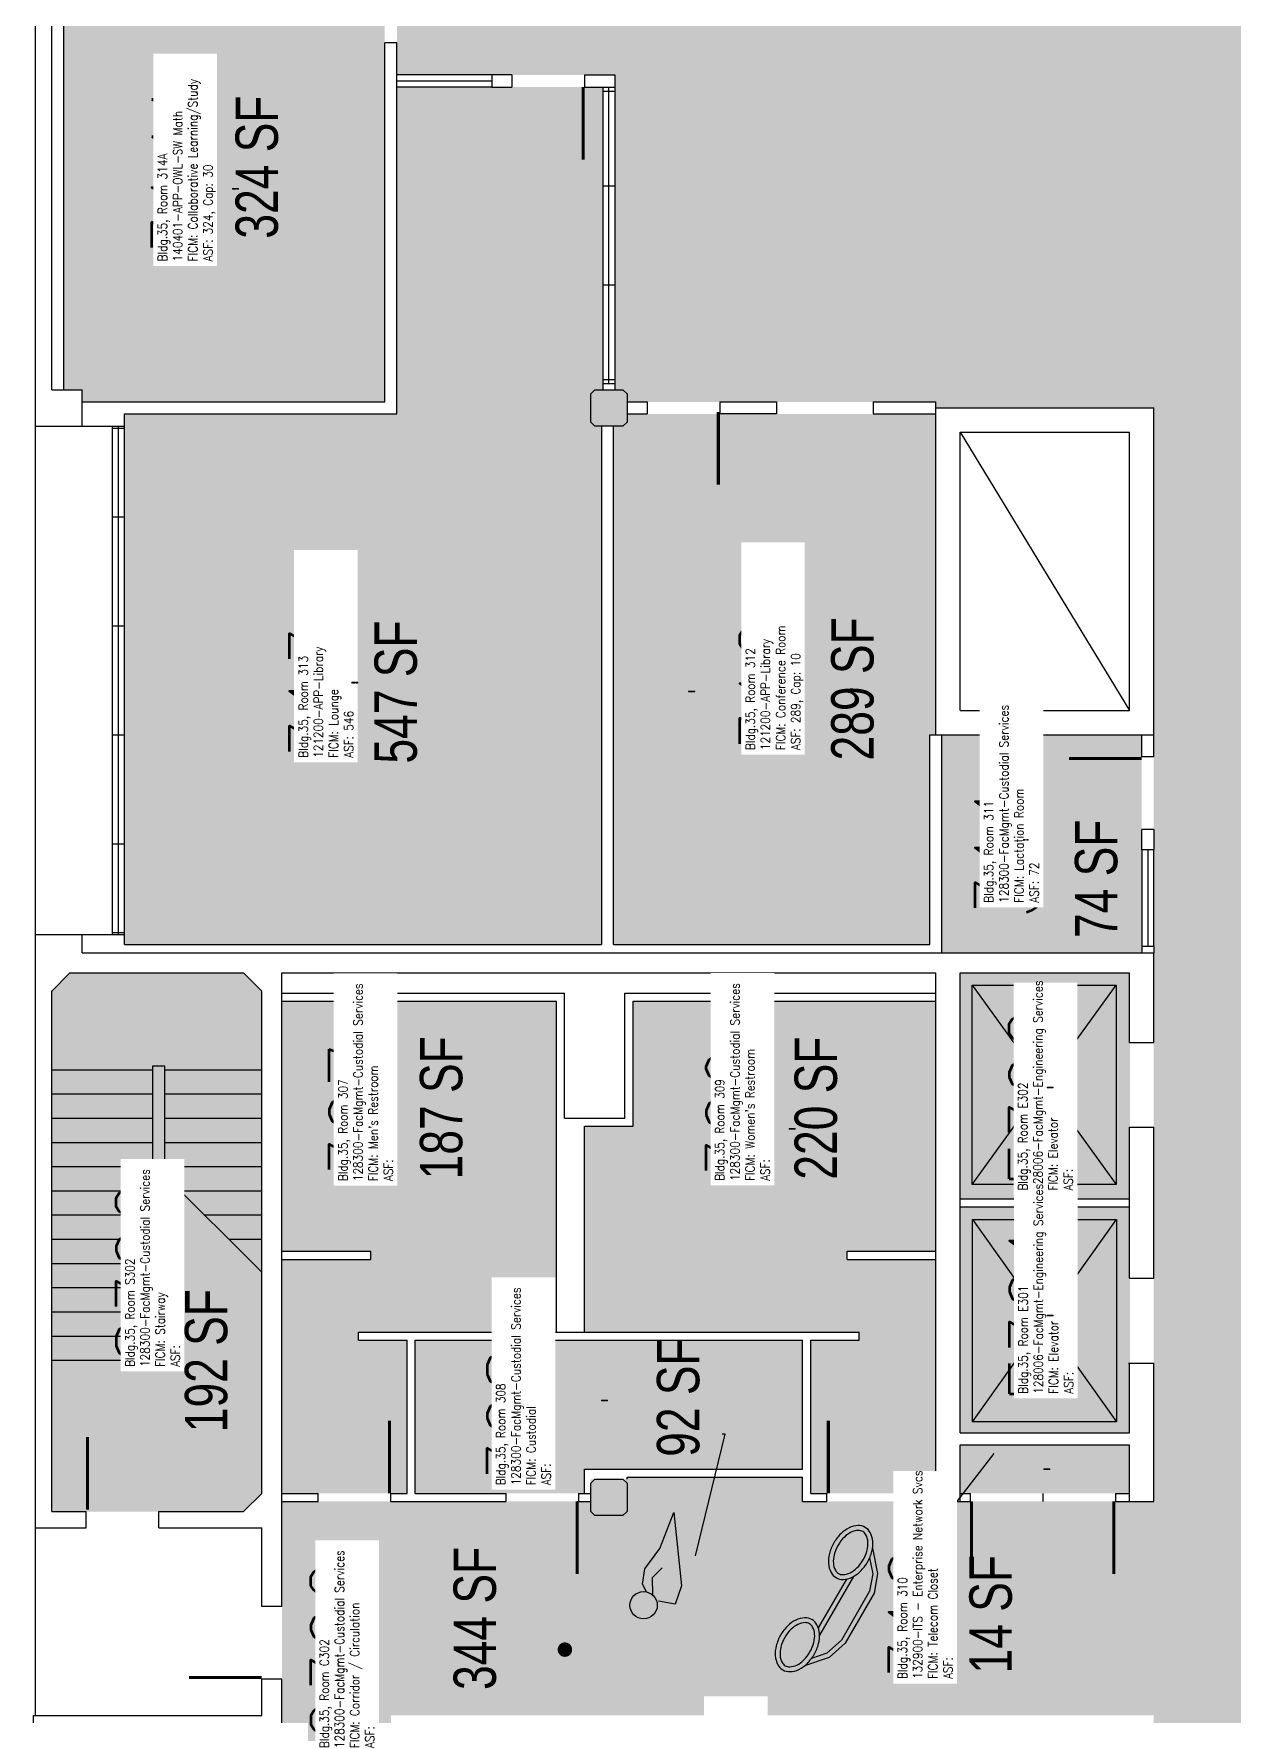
# Model space of a CAD drawing. Header units: inches. Extents: x 0 to 3525, y 0 to 2715.
# Drawn here: x 255 to 849, y 972 to 1805 of the extents above; entities that cross this region are included whole.
import ezdxf
from ezdxf.enums import TextEntityAlignment as Align

# ---------------------------------------------------------------- set-up
doc = ezdxf.new("R2010")
doc.units = ezdxf.units.IN
doc.header["$LTSCALE"] = 10
doc.header["$MEASUREMENT"] = 0
doc.layers.get('0').update_dxf_attribs({"linetype": 'CONTINUOUS'})
for name, color, linetype in [('A-DOOR', 2, 'CONTINUOUS'), ('A-FLOR', 3, 'CONTINUOUS'), ('A-GLAZ', 1, 'CONTINUOUS'), ('A-GLAZ-SILL', 2, 'CONTINUOUS'), ('A-IDEN-ICON', 4, 'CONTINUOUS'), ('A-IDEN-RNUM', 7, 'CONTINUOUS'), ('A-IDEN-SNUM', 4, 'CONTINUOUS'), ('A-IDEN-VNUM', 4, 'CONTINUOUS'), ('A-SWAL', 5, 'CONTINUOUS'), ('A-WALL', 5, 'CONTINUOUS'), ('A-WALL-PATT', 7, 'CONTINUOUS'), ('AREA-TEXT', 3, 'CONTINUOUS'), ('Rooms-Category-Color', 7, 'CONTINUOUS'), ('Rooms-College-Color', 7, 'CONTINUOUS'), ('Rooms-Department-Color', 7, 'CONTINUOUS'), ('Rooms-Division-Color', 7, 'CONTINUOUS'), ('Rooms-Information', 7, 'CONTINUOUS')]:
    doc.layers.add(name, color=color, linetype=linetype)
doc.styles.add('AREA', font='arial.ttf', dxfattribs={"width": 0.75, "height": 21})
doc.styles.add('ROOMSNUMBER', font='TXT.SHX', dxfattribs={"height": 0.03})
doc.styles.add('ROOMVNUMBER', font='simplex.shx', dxfattribs={"width": 0.85})

# ---------------------------------------------------------------- blocks, each defined once
blk = doc.blocks.new('CPCUST')
for p, q in [((0.0297, -0.0341), (0.0376, -0.0302)), ((0.0376, -0.0302), (0.0533, -0.0324)), ((0.0533, -0.0324), (0.0745, -0.0479)), ((0.0171, -0.0639), (0.02, -0.0466)), ((0.0262, -0.0408), (0.0446, -0.0406)), ((0.0446, -0.0406), (0.0543, -0.0505)), ((0.0745, -0.0479), (0.1117, -0.0625)), ((0.0358, -0.0705), (0.0171, -0.0639)), ((0.1117, -0.0625), (0.0358, -0.0705))]:
    blk.add_line(p, q)
at = {"const_width": 0.015}
blk.add_lwpolyline([(-0.03, 0.05), (0.01, -0.0193)], dxfattribs=at)
at = {"const_width": 0.0075}
blk.add_lwpolyline([(-0.0332, 0.0481, 1), (-0.0268, 0.0519, 1)], format="xyb", close=True, dxfattribs=at)
blk.add_circle((0.0158, -0.0313), 0.0141)
blk = doc.blocks.new('CPMEN')
at = {"const_width": 0.015}
for points in [[(0.055, 0.01), (0.055, 0.05), (0.015, 0.05)], [(0.0151, 0.0101), (0.055, 0.05)]]:
    blk.add_lwpolyline(points, dxfattribs=at)
blk.add_lwpolyline([(-0.0575, -0.02, 1), (0.0275, -0.02, 1)], format="xyb", close=True, dxfattribs=at)
blk = doc.blocks.new('CPWOMEN')
at = {"const_width": 0.015}
blk.add_lwpolyline([(-0.0375, 0, 1), (0.0475, 0, 1)], format="xyb", close=True, dxfattribs=at)
for points in [[(0.005, -0.04), (0.005, -0.1)], [(-0.025, -0.07), (0.035, -0.07)]]:
    blk.add_lwpolyline(points, dxfattribs=at)
blk = doc.blocks.new('CPPHONE')
for p, q in [((0.0096, 0.0252), (-0.0196, -0.0252)), ((0.0169, 0.0279), (-0.0182, -0.0329))]:
    blk.add_line(p, q)
for points in [[(0.0288, 0.0786, 0.139889), (0.0216, 0.0804, 0.107118), (0.0122, 0.0781, 0.079812), (0.0039, 0.0722, 0.067459), (-0.0035, 0.0626, 0.067459), (-0.008, 0.0515, 0.079812), (-0.009, 0.0413, 0.107118), (-0.0064, 0.032, 0.139889), (-0.0012, 0.0267, 0.139889), (0.0061, 0.0248, 0.107118), (0.0155, 0.0272, 0.079812), (0.0238, 0.0331, 0.067459), (0.0312, 0.0426, 0.067459), (0.0357, 0.0538, 0.079812), (0.0367, 0.0639, 0.107118), (0.034, 0.0732, 0.139889)], [(0.0263, 0.0743, 0.139889), (0.0218, 0.0754, 0.107118), (0.0144, 0.0736, 0.079812), (0.0074, 0.0686, 0.067459), (0.0008, 0.0601, 0.067459), (-0.0032, 0.0502, 0.079812), (-0.004, 0.0417, 0.107118), (-0.0019, 0.0344, 0.139889), (0.0013, 0.031, 0.139889), (0.0059, 0.0298, 0.107118), (0.0133, 0.0317, 0.079812), (0.0203, 0.0367, 0.067459), (0.0268, 0.0451, 0.067459), (0.0309, 0.055, 0.079812), (0.0317, 0.0636, 0.107118), (0.0296, 0.0709, 0.139889)], [(-0.0262, -0.0167, 0.139889), (-0.0334, -0.0148, 0.107118), (-0.0428, -0.0172, 0.079812), (-0.0511, -0.0231, 0.067459), (-0.0585, -0.0326, 0.067459), (-0.063, -0.0438, 0.079812), (-0.064, -0.0539, 0.107118), (-0.0614, -0.0632, 0.139889), (-0.0562, -0.0686, 0.139889), (-0.0489, -0.0704, 0.107118), (-0.0395, -0.0681, 0.079812), (-0.0312, -0.0622, 0.067459), (-0.0238, -0.0526, 0.067459), (-0.0193, -0.0415, 0.079812), (-0.0183, -0.0313, 0.107118), (-0.021, -0.022, 0.139889)], [(-0.0287, -0.021, 0.139889), (-0.0332, -0.0198, 0.107118), (-0.0406, -0.0217, 0.079812), (-0.0476, -0.0267, 0.067459), (-0.0542, -0.0351, 0.067459), (-0.0582, -0.045, 0.079812), (-0.059, -0.0536, 0.107118), (-0.0569, -0.0609, 0.139889), (-0.0537, -0.0643, 0.139889), (-0.0491, -0.0654, 0.107118), (-0.0417, -0.0636, 0.079812), (-0.0347, -0.0586, 0.067459), (-0.0282, -0.0501, 0.067459), (-0.0241, -0.0402, 0.079812), (-0.0233, -0.0317, 0.107118), (-0.0254, -0.0244, 0.139889)]]:
    blk.add_lwpolyline(points, format="xyb", close=True)
for points in [[(0.0364, 0.0572), (0.0417, 0.0308), (0.0382, 0.0108), (0.0082, -0.0411), (-0.0083, -0.0558), (-0.0338, -0.0645)], [(0.0334, 0.047), (0.0366, 0.0307), (0.0334, 0.0126), (0.0043, -0.0379), (-0.0109, -0.0514), (-0.0265, -0.0567)]]:
    blk.add_lwpolyline(points)
blk = doc.blocks.new('COL')
at = {"layer": 'A-SWAL'}
blk.add_lwpolyline([(9, 7), (9, -7), (7, -9), (-7, -9), (-9, -7), (-9, 7), (-7, 9), (7, 9)], close=True, dxfattribs=at)
at = {"layer": 'A-WALL-PATT', "const_width": 18}
blk.add_lwpolyline([(0, 9), (0, -9)], dxfattribs=at)

msp = doc.modelspace()

# ---------------------------------------------------------------- hatches: boundary and pattern name
at = {"layer": 'Rooms-Category-Color', "true_color": 0x99d7b2}
msp.add_hatch(color=253, dxfattribs=at).paths.add_polyline_path([(1077, 547.2), (1077, 672), (1077, 801), (1073, 801), (1071, 803), (1071, 810), (1050, 810), (1050, 1566), (2352, 1566), (2352, 810), (2328, 810), (2328, 543), (1899, 543), (1899, 533), (1897, 531), (1893, 531), (1893, 300), (2422, 300), (2422, 378), (2430, 378), (2430, 279), (2439, 279), (2439, 263), (2691, 263), (2691, 279), (2709, 279), (2709, 486), (2700, 486), (2700, 972), (2808, 972), (2808, 1458), (2700, 1458), (2700, 1566), (2700, 1728), (2710, 1728), (2710, 1635), (2808, 1635), (2916, 1635), (2967, 1635), (2973, 1635), (3048, 1635), (3048, 1882), (3048, 1890), (3085, 1890), (3085, 1893), (3085, 2052), (3085, 2160), (3085, 2260), (3048, 2260), (3048, 2268), (3048, 2421), (3048, 2529), (2708, 2529), (2708, 2427), (2708, 2421), (2708, 2322), (2700, 2322), (2700, 2328), (2700, 2422), (2541, 2422), (2535, 2422), (2519, 2422), (2518, 2422), (2507, 2422), (2483, 2422), (2482, 2422), (2471, 2422), (2436, 2422), (2430, 2422), (2430, 2322), (2422, 2322), (2422, 2529), (1088, 2529), (1088, 2322), (1080, 2322), (1080, 2422), (1074, 2422), (921, 2422), (915, 2422), (899, 2422), (898, 2422), (894.38, 2422), (863, 2422), (862, 2422), (858.38, 2422), (810, 2422), (810, 2325), (810, 2322), (802, 2322), (802, 2421), (802, 2427), (802, 2529), (540, 2529), (300, 2529), (300, 2439), (300, 2435), (300, 2421), (300, 2331), (300, 2323), (270, 2323), (270, 2169), (279, 2169), (279, 2163), (300, 2163), (435, 2163), (435, 2107), (435, 2071), (435, 1837), (435, 1801), (435, 1785), (492, 1785), (528, 1785), (537, 1785), (543, 1785), (543, 1772), (543, 1736), (543, 1623), (554, 1623), (559, 1623), (590, 1623), (595, 1623), (645, 1623), (651, 1623), (655, 1623), (691, 1623), (702, 1623), (702, 1620), (806, 1620), (807, 1620), (810, 1620), (810, 1461), (810, 1350), (810, 1305.53), (810, 1263.53), (810, 1188.62), (810, 1146.62), (810, 957.63), (810, 810), (810, 549), (817, 549), (818.99, 547.15), (1076.74, 547.2)])
at = {"layer": 'Rooms-Category-Color', "true_color": 0xffe090}
for points in [[(279, 1629), (279, 1623), (429, 1623), (429, 1801), (429, 1837), (429, 1918), (270, 1918), (270, 1899), (279, 1899), (279, 1890), (279, 1884), (279, 1881), (270, 1881), (270, 1629)], [(536.32, 1354), (300, 1354), (300, 1617), (435, 1617), (435, 1779), (492, 1779), (528, 1779), (537, 1779), (537, 1772), (537, 1736)]]:
    msp.add_hatch(color=41, dxfattribs=at).paths.add_polyline_path(points)
at = {"layer": 'Rooms-Category-Color', "true_color": 0xfa9ba3}
msp.add_hatch(color=241, dxfattribs=at).paths.add_polyline_path([(543, 1617), (542.32, 1611), (542.32, 1354), (699, 1354), (699, 1458), (702, 1458), (702, 1509), (702, 1515), (702, 1617), (699, 1617), (595, 1617), (590, 1617), (559, 1617), (554, 1617)])
at = {"layer": 'Rooms-Category-Color', "true_color": 0xadadad}
for points in [[(705, 1458), (804, 1458), (804, 1350), (705, 1350)], [(264, 1073), (264, 1081), (264, 1129), (264, 1142), (264, 1331), (273, 1340), (359, 1340), (368, 1331), (368, 1082), (359, 1073), (317, 1073), (281, 1073)], [(798.22, 1228), (798.22, 1263.53), (798.22, 1305.53), (798, 1340), (714, 1340), (714, 1228)], [(416, 1158), (416, 1162), (514, 1162), (514, 1326), (506, 1326), (378, 1326), (378, 1322), (378, 1202), (422, 1202), (422, 1198), (378, 1198), (378, 1146), (378, 1142), (378, 1082), (396, 1082), (402, 1082), (432, 1082), (438, 1082), (440, 1082), (440, 1142), (440, 1158)], [(664, 1158), (640, 1158), (640, 1082), (648, 1082), (684, 1082), (702, 1082), (684, 1082), (702, 1082), (702, 1112), (702, 1198), (658, 1198), (658, 1202), (702, 1202), (702, 1326), (590, 1326), (552, 1326), (552, 1264), (528, 1264), (528, 1162), (664, 1162)], [(798.22, 1188.62), (798.22, 1224), (714, 1224), (714, 1112), (798, 1112), (798.22, 1146.62)], [(528, 1082), (528, 1094), (636, 1094), (636, 1158), (444, 1158), (444, 1082), (446, 1082), (449, 1082), (485, 1082), (487, 1082), (489, 1082), (523, 1082), (525, 1082)], [(714, 1106), (798, 1106), (798, 1082), (792, 1082), (791, 1082), (755, 1082), (720, 1082), (719, 1082), (720, 1082), (755, 1082), (791, 1082), (792, 1082), (798, 1082), (792, 1082), (791, 1082), (755, 1082), (720, 1082), (719, 1082), (714, 1082)], [(810, 1078), (798, 1078), (792, 1078), (755, 1078), (720, 1078), (719, 1078), (714, 1078), (702, 1078), (684, 1078), (648, 1078), (636, 1078), (636, 1090), (549, 1090), (549, 1078), (531, 1078), (525, 1078), (523, 1078), (495, 1078), (489, 1078), (487, 1078), (485, 1078), (449, 1078), (438, 1078), (432, 1078), (402, 1078), (396, 1078), (378, 1078), (378, 1044), (378, 1026), (378, 962), (375.69, 962), (375.69, 924.56), (432.59, 924.56), (432.59, 962), (432, 962), (432, 972), (810, 972)]]:
    msp.add_hatch(color=253, dxfattribs=at).paths.add_polyline_path(points)
at = {"layer": 'Rooms-College-Color', "true_color": 0x80bc67}
for points in [[(1077, 547.2), (1077, 672), (1077, 801), (1073, 801), (1071, 803), (1071, 810), (1050, 810), (1050, 1566), (2352, 1566), (2352, 810), (2328, 810), (2328, 543), (1899, 543), (1899, 533), (1897, 531), (1893, 531), (1893, 300), (2422, 300), (2422, 378), (2430, 378), (2430, 279), (2439, 279), (2439, 263), (2691, 263), (2691, 279), (2709, 279), (2709, 486), (2700, 486), (2700, 972), (2808, 972), (2808, 1458), (2700, 1458), (2700, 1566), (2700, 1728), (2710, 1728), (2710, 1635), (2808, 1635), (2916, 1635), (2967, 1635), (2973, 1635), (3048, 1635), (3048, 1882), (3048, 1890), (3085, 1890), (3085, 1893), (3085, 2052), (3085, 2160), (3085, 2260), (3048, 2260), (3048, 2268), (3048, 2421), (3048, 2529), (2708, 2529), (2708, 2427), (2708, 2421), (2708, 2322), (2700, 2322), (2700, 2328), (2700, 2422), (2541, 2422), (2535, 2422), (2519, 2422), (2518, 2422), (2507, 2422), (2483, 2422), (2482, 2422), (2471, 2422), (2436, 2422), (2430, 2422), (2430, 2322), (2422, 2322), (2422, 2529), (1088, 2529), (1088, 2322), (1080, 2322), (1080, 2422), (1074, 2422), (921, 2422), (915, 2422), (899, 2422), (898, 2422), (894.38, 2422), (863, 2422), (862, 2422), (858.38, 2422), (810, 2422), (810, 2325), (810, 2322), (802, 2322), (802, 2421), (802, 2427), (802, 2529), (540, 2529), (300, 2529), (300, 2439), (300, 2435), (300, 2421), (300, 2331), (300, 2323), (270, 2323), (270, 2169), (279, 2169), (279, 2163), (300, 2163), (435, 2163), (435, 2107), (435, 2071), (435, 1837), (435, 1801), (435, 1785), (492, 1785), (528, 1785), (537, 1785), (543, 1785), (543, 1772), (543, 1736), (543, 1623), (554, 1623), (559, 1623), (590, 1623), (595, 1623), (645, 1623), (651, 1623), (655, 1623), (691, 1623), (702, 1623), (702, 1620), (806, 1620), (807, 1620), (810, 1620), (810, 1461), (810, 1350), (810, 1305.53), (810, 1263.53), (810, 1188.62), (810, 1146.62), (810, 957.63), (810, 810), (810, 549), (817, 549), (818.99, 547.15), (1076.74, 547.2)], [(279, 1629), (279, 1623), (429, 1623), (429, 1801), (429, 1837), (429, 1918), (270, 1918), (270, 1899), (279, 1899), (279, 1890), (279, 1884), (279, 1881), (270, 1881), (270, 1629)], [(536.32, 1354), (300, 1354), (300, 1617), (435, 1617), (435, 1779), (492, 1779), (528, 1779), (537, 1779), (537, 1772), (537, 1736)], [(543, 1617), (542.32, 1611), (542.32, 1354), (699, 1354), (699, 1458), (702, 1458), (702, 1509), (702, 1515), (702, 1617), (699, 1617), (595, 1617), (590, 1617), (559, 1617), (554, 1617)], [(705, 1458), (804, 1458), (804, 1350), (705, 1350)]]:
    msp.add_hatch(color=83, dxfattribs=at).paths.add_polyline_path(points)
at = {"layer": 'Rooms-College-Color', "true_color": 0xadadad}
for points in [[(264, 1073), (264, 1081), (264, 1129), (264, 1142), (264, 1331), (273, 1340), (359, 1340), (368, 1331), (368, 1082), (359, 1073), (317, 1073), (281, 1073)], [(798.22, 1228), (798.22, 1263.53), (798.22, 1305.53), (798, 1340), (714, 1340), (714, 1228)], [(416, 1158), (416, 1162), (514, 1162), (514, 1326), (506, 1326), (378, 1326), (378, 1322), (378, 1202), (422, 1202), (422, 1198), (378, 1198), (378, 1146), (378, 1142), (378, 1082), (396, 1082), (402, 1082), (432, 1082), (438, 1082), (440, 1082), (440, 1142), (440, 1158)], [(664, 1158), (640, 1158), (640, 1082), (648, 1082), (684, 1082), (702, 1082), (684, 1082), (702, 1082), (702, 1112), (702, 1198), (658, 1198), (658, 1202), (702, 1202), (702, 1326), (590, 1326), (552, 1326), (552, 1264), (528, 1264), (528, 1162), (664, 1162)], [(798.22, 1188.62), (798.22, 1224), (714, 1224), (714, 1112), (798, 1112), (798.22, 1146.62)], [(528, 1082), (528, 1094), (636, 1094), (636, 1158), (444, 1158), (444, 1082), (446, 1082), (449, 1082), (485, 1082), (487, 1082), (489, 1082), (523, 1082), (525, 1082)], [(714, 1106), (798, 1106), (798, 1082), (792, 1082), (791, 1082), (755, 1082), (720, 1082), (719, 1082), (720, 1082), (755, 1082), (791, 1082), (792, 1082), (798, 1082), (792, 1082), (791, 1082), (755, 1082), (720, 1082), (719, 1082), (714, 1082)], [(810, 1078), (798, 1078), (792, 1078), (755, 1078), (720, 1078), (719, 1078), (714, 1078), (702, 1078), (684, 1078), (648, 1078), (636, 1078), (636, 1090), (549, 1090), (549, 1078), (531, 1078), (525, 1078), (523, 1078), (495, 1078), (489, 1078), (487, 1078), (485, 1078), (449, 1078), (438, 1078), (432, 1078), (402, 1078), (396, 1078), (378, 1078), (378, 1044), (378, 1026), (378, 962), (375.69, 962), (375.69, 924.56), (432.59, 924.56), (432.59, 962), (432, 962), (432, 972), (810, 972)]]:
    msp.add_hatch(color=253, dxfattribs=at).paths.add_polyline_path(points)
at = {"layer": 'Rooms-Department-Color', "true_color": 0x62f98f}
for points in [[(1077, 547.2), (1077, 672), (1077, 801), (1073, 801), (1071, 803), (1071, 810), (1050, 810), (1050, 1566), (2352, 1566), (2352, 810), (2328, 810), (2328, 543), (1899, 543), (1899, 533), (1897, 531), (1893, 531), (1893, 300), (2422, 300), (2422, 378), (2430, 378), (2430, 279), (2439, 279), (2439, 263), (2691, 263), (2691, 279), (2709, 279), (2709, 486), (2700, 486), (2700, 972), (2808, 972), (2808, 1458), (2700, 1458), (2700, 1566), (2700, 1728), (2710, 1728), (2710, 1635), (2808, 1635), (2916, 1635), (2967, 1635), (2973, 1635), (3048, 1635), (3048, 1882), (3048, 1890), (3085, 1890), (3085, 1893), (3085, 2052), (3085, 2160), (3085, 2260), (3048, 2260), (3048, 2268), (3048, 2421), (3048, 2529), (2708, 2529), (2708, 2427), (2708, 2421), (2708, 2322), (2700, 2322), (2700, 2328), (2700, 2422), (2541, 2422), (2535, 2422), (2519, 2422), (2518, 2422), (2507, 2422), (2483, 2422), (2482, 2422), (2471, 2422), (2436, 2422), (2430, 2422), (2430, 2322), (2422, 2322), (2422, 2529), (1088, 2529), (1088, 2322), (1080, 2322), (1080, 2422), (1074, 2422), (921, 2422), (915, 2422), (899, 2422), (898, 2422), (894.38, 2422), (863, 2422), (862, 2422), (858.38, 2422), (810, 2422), (810, 2325), (810, 2322), (802, 2322), (802, 2421), (802, 2427), (802, 2529), (540, 2529), (300, 2529), (300, 2439), (300, 2435), (300, 2421), (300, 2331), (300, 2323), (270, 2323), (270, 2169), (279, 2169), (279, 2163), (300, 2163), (435, 2163), (435, 2107), (435, 2071), (435, 1837), (435, 1801), (435, 1785), (492, 1785), (528, 1785), (537, 1785), (543, 1785), (543, 1772), (543, 1736), (543, 1623), (554, 1623), (559, 1623), (590, 1623), (595, 1623), (645, 1623), (651, 1623), (655, 1623), (691, 1623), (702, 1623), (702, 1620), (806, 1620), (807, 1620), (810, 1620), (810, 1461), (810, 1350), (810, 1305.53), (810, 1263.53), (810, 1188.62), (810, 1146.62), (810, 957.63), (810, 810), (810, 549), (817, 549), (818.99, 547.15), (1076.74, 547.2)], [(536.32, 1354), (300, 1354), (300, 1617), (435, 1617), (435, 1779), (492, 1779), (528, 1779), (537, 1779), (537, 1772), (537, 1736)], [(543, 1617), (542.32, 1611), (542.32, 1354), (699, 1354), (699, 1458), (702, 1458), (702, 1509), (702, 1515), (702, 1617), (699, 1617), (595, 1617), (590, 1617), (559, 1617), (554, 1617)]]:
    msp.add_hatch(color=91, dxfattribs=at).paths.add_polyline_path(points)
at = {"layer": 'Rooms-Department-Color', "true_color": 0x604aed}
msp.add_hatch(color=173, dxfattribs=at).paths.add_polyline_path([(279, 1629), (279, 1623), (429, 1623), (429, 1801), (429, 1837), (429, 1918), (270, 1918), (270, 1899), (279, 1899), (279, 1890), (279, 1884), (279, 1881), (270, 1881), (270, 1629)])
at = {"layer": 'Rooms-Department-Color', "true_color": 0xacacac}
for points in [[(705, 1458), (804, 1458), (804, 1350), (705, 1350)], [(264, 1073), (264, 1081), (264, 1129), (264, 1142), (264, 1331), (273, 1340), (359, 1340), (368, 1331), (368, 1082), (359, 1073), (317, 1073), (281, 1073)], [(798.22, 1228), (798.22, 1263.53), (798.22, 1305.53), (798, 1340), (714, 1340), (714, 1228)], [(416, 1158), (416, 1162), (514, 1162), (514, 1326), (506, 1326), (378, 1326), (378, 1322), (378, 1202), (422, 1202), (422, 1198), (378, 1198), (378, 1146), (378, 1142), (378, 1082), (396, 1082), (402, 1082), (432, 1082), (438, 1082), (440, 1082), (440, 1142), (440, 1158)], [(664, 1158), (640, 1158), (640, 1082), (648, 1082), (684, 1082), (702, 1082), (684, 1082), (702, 1082), (702, 1112), (702, 1198), (658, 1198), (658, 1202), (702, 1202), (702, 1326), (590, 1326), (552, 1326), (552, 1264), (528, 1264), (528, 1162), (664, 1162)], [(798.22, 1188.62), (798.22, 1224), (714, 1224), (714, 1112), (798, 1112), (798.22, 1146.62)], [(528, 1082), (528, 1094), (636, 1094), (636, 1158), (444, 1158), (444, 1082), (446, 1082), (449, 1082), (485, 1082), (487, 1082), (489, 1082), (523, 1082), (525, 1082)], [(714, 1106), (798, 1106), (798, 1082), (792, 1082), (791, 1082), (755, 1082), (720, 1082), (719, 1082), (720, 1082), (755, 1082), (791, 1082), (792, 1082), (798, 1082), (792, 1082), (791, 1082), (755, 1082), (720, 1082), (719, 1082), (714, 1082)], [(810, 1078), (798, 1078), (792, 1078), (755, 1078), (720, 1078), (719, 1078), (714, 1078), (702, 1078), (684, 1078), (648, 1078), (636, 1078), (636, 1090), (549, 1090), (549, 1078), (531, 1078), (525, 1078), (523, 1078), (495, 1078), (489, 1078), (487, 1078), (485, 1078), (449, 1078), (438, 1078), (432, 1078), (402, 1078), (396, 1078), (378, 1078), (378, 1044), (378, 1026), (378, 962), (375.69, 962), (375.69, 924.56), (432.59, 924.56), (432.59, 962), (432, 962), (432, 972), (810, 972)]]:
    msp.add_hatch(color=253, dxfattribs=at).paths.add_polyline_path(points)
at = {"layer": 'Rooms-Division-Color', "true_color": 0x62f98f}
for points in [[(1077, 547.2), (1077, 672), (1077, 801), (1073, 801), (1071, 803), (1071, 810), (1050, 810), (1050, 1566), (2352, 1566), (2352, 810), (2328, 810), (2328, 543), (1899, 543), (1899, 533), (1897, 531), (1893, 531), (1893, 300), (2422, 300), (2422, 378), (2430, 378), (2430, 279), (2439, 279), (2439, 263), (2691, 263), (2691, 279), (2709, 279), (2709, 486), (2700, 486), (2700, 972), (2808, 972), (2808, 1458), (2700, 1458), (2700, 1566), (2700, 1728), (2710, 1728), (2710, 1635), (2808, 1635), (2916, 1635), (2967, 1635), (2973, 1635), (3048, 1635), (3048, 1882), (3048, 1890), (3085, 1890), (3085, 1893), (3085, 2052), (3085, 2160), (3085, 2260), (3048, 2260), (3048, 2268), (3048, 2421), (3048, 2529), (2708, 2529), (2708, 2427), (2708, 2421), (2708, 2322), (2700, 2322), (2700, 2328), (2700, 2422), (2541, 2422), (2535, 2422), (2519, 2422), (2518, 2422), (2507, 2422), (2483, 2422), (2482, 2422), (2471, 2422), (2436, 2422), (2430, 2422), (2430, 2322), (2422, 2322), (2422, 2529), (1088, 2529), (1088, 2322), (1080, 2322), (1080, 2422), (1074, 2422), (921, 2422), (915, 2422), (899, 2422), (898, 2422), (894.38, 2422), (863, 2422), (862, 2422), (858.38, 2422), (810, 2422), (810, 2325), (810, 2322), (802, 2322), (802, 2421), (802, 2427), (802, 2529), (540, 2529), (300, 2529), (300, 2439), (300, 2435), (300, 2421), (300, 2331), (300, 2323), (270, 2323), (270, 2169), (279, 2169), (279, 2163), (300, 2163), (435, 2163), (435, 2107), (435, 2071), (435, 1837), (435, 1801), (435, 1785), (492, 1785), (528, 1785), (537, 1785), (543, 1785), (543, 1772), (543, 1736), (543, 1623), (554, 1623), (559, 1623), (590, 1623), (595, 1623), (645, 1623), (651, 1623), (655, 1623), (691, 1623), (702, 1623), (702, 1620), (806, 1620), (807, 1620), (810, 1620), (810, 1461), (810, 1350), (810, 1305.53), (810, 1263.53), (810, 1188.62), (810, 1146.62), (810, 957.63), (810, 810), (810, 549), (817, 549), (818.99, 547.15), (1076.74, 547.2)], [(279, 1629), (279, 1623), (429, 1623), (429, 1801), (429, 1837), (429, 1918), (270, 1918), (270, 1899), (279, 1899), (279, 1890), (279, 1884), (279, 1881), (270, 1881), (270, 1629)], [(536.32, 1354), (300, 1354), (300, 1617), (435, 1617), (435, 1779), (492, 1779), (528, 1779), (537, 1779), (537, 1772), (537, 1736)], [(543, 1617), (542.32, 1611), (542.32, 1354), (699, 1354), (699, 1458), (702, 1458), (702, 1509), (702, 1515), (702, 1617), (699, 1617), (595, 1617), (590, 1617), (559, 1617), (554, 1617)]]:
    msp.add_hatch(color=91, dxfattribs=at).paths.add_polyline_path(points)
at = {"layer": 'Rooms-Division-Color', "true_color": 0xadadad}
for points in [[(705, 1458), (804, 1458), (804, 1350), (705, 1350)], [(264, 1073), (264, 1081), (264, 1129), (264, 1142), (264, 1331), (273, 1340), (359, 1340), (368, 1331), (368, 1082), (359, 1073), (317, 1073), (281, 1073)], [(798.22, 1228), (798.22, 1263.53), (798.22, 1305.53), (798, 1340), (714, 1340), (714, 1228)], [(416, 1158), (416, 1162), (514, 1162), (514, 1326), (506, 1326), (378, 1326), (378, 1322), (378, 1202), (422, 1202), (422, 1198), (378, 1198), (378, 1146), (378, 1142), (378, 1082), (396, 1082), (402, 1082), (432, 1082), (438, 1082), (440, 1082), (440, 1142), (440, 1158)], [(664, 1158), (640, 1158), (640, 1082), (648, 1082), (684, 1082), (702, 1082), (684, 1082), (702, 1082), (702, 1112), (702, 1198), (658, 1198), (658, 1202), (702, 1202), (702, 1326), (590, 1326), (552, 1326), (552, 1264), (528, 1264), (528, 1162), (664, 1162)], [(798.22, 1188.62), (798.22, 1224), (714, 1224), (714, 1112), (798, 1112), (798.22, 1146.62)], [(528, 1082), (528, 1094), (636, 1094), (636, 1158), (444, 1158), (444, 1082), (446, 1082), (449, 1082), (485, 1082), (487, 1082), (489, 1082), (523, 1082), (525, 1082)], [(714, 1106), (798, 1106), (798, 1082), (792, 1082), (791, 1082), (755, 1082), (720, 1082), (719, 1082), (720, 1082), (755, 1082), (791, 1082), (792, 1082), (798, 1082), (792, 1082), (791, 1082), (755, 1082), (720, 1082), (719, 1082), (714, 1082)], [(810, 1078), (798, 1078), (792, 1078), (755, 1078), (720, 1078), (719, 1078), (714, 1078), (702, 1078), (684, 1078), (648, 1078), (636, 1078), (636, 1090), (549, 1090), (549, 1078), (531, 1078), (525, 1078), (523, 1078), (495, 1078), (489, 1078), (487, 1078), (485, 1078), (449, 1078), (438, 1078), (432, 1078), (402, 1078), (396, 1078), (378, 1078), (378, 1044), (378, 1026), (378, 962), (375.69, 962), (375.69, 924.56), (432.59, 924.56), (432.59, 962), (432, 962), (432, 972), (810, 972)]]:
    msp.add_hatch(color=253, dxfattribs=at).paths.add_polyline_path(points)

# ---------------------------------------------------------------- linework, layer by layer
at = {"layer": 'A-DOOR'}
for points in [[(429, 1836.25, 1.5, 1.5, 0), (393, 1836.25, 0, 0, 0), (393, 1835.5, 0, 0, 0.414214), (430.5, 1801, 0, 0, 0.414214)], [(527.25, 1779, 1.5, 1.5, 0), (527.25, 1743, 0, 0, 0), (526.5, 1743, 0, 0, -0.414214), (492, 1780.5, 0, 0, -0.414214)], [(594.25, 1618, 1.5, 1.5, 0), (594.25, 1582, 0, 0, 0), (593.5, 1582, 0, 0, -0.414214), (559, 1619.5, 0, 0, -0.414214)], [(804, 1446.25, 1.5, 1.5, 0), (768, 1446.25, 0, 0, 0), (768, 1445.5, 0, 0, 0.414214), (805.5, 1411, 0, 0, 0.414214)], [(431.25, 1082, 1.5, 1.5, 0), (431.25, 1118, 0, 0, 0), (430.5, 1118, 0, 0, 0.414214), (396, 1080.5, 0, 0, 0.414214)], [(648.75, 1082, 1.5, 1.5, 0), (648.75, 1118, 0, 0, 0), (649.5, 1118, 0, 0, -0.414214), (684, 1080.5, 0, 0, -0.414214)], [(281.75, 1074, 1.5, 1.5, 0), (281.75, 1110, 0, 0, 0), (282.5, 1110, 0, 0, -0.414214), (317, 1072.5, 0, 0, -0.414214)], [(524.25, 1078, 1.5, 1.5, 0), (524.25, 1042, 0, 0, 0), (523.5, 1042, 0, 0, -0.414214), (489, 1079.5, 0, 0, -0.414214)], [(719.75, 1078, 1.5, 1.5, 0), (719.75, 1042, 0, 0, 0), (720.5, 1042, 0, 0, 0.414214), (755, 1079.5, 0, 0, 0.414214)], [(790.25, 1078, 1.5, 1.5, 0), (790.25, 1042, 0, 0, 0), (789.5, 1042, 0, 0, -0.414214), (755, 1079.5, 0, 0, -0.414214)], [(368, 990.75, 1.5, 1.5, 0), (332, 990.75, 0, 0, 0), (332, 991.5, 0, 0, -0.414214), (369.5, 1026, 0, 0, -0.414214)]]:
    msp.add_lwpolyline(points, format="xyseb", dxfattribs=at)
at = {"layer": 'A-FLOR'}
for p, q in [((256, 1359), (256, 1611)), ((714, 1608), (798, 1470)), ((719.96, 1333.87), (791.32, 1333.87)), ((719.96, 1235.19), (719.96, 1333.87)), ((719.96, 1235.19), (791.32, 1333.87)), ((719.96, 1333.87), (791.32, 1235.19)), ((791.32, 1333.87), (791.32, 1235.19)), ((264, 1292), (314, 1292)), ((314, 1146), (314, 1294)), ((314, 1294), (320, 1294)), ((320, 1146), (320, 1294)), ((320, 1292), (368, 1292)), ((264, 1280), (314, 1280)), ((320, 1280), (368, 1280)), ((264, 1268), (314, 1268)), ((320, 1268), (368, 1268)), ((264, 1256), (314, 1256)), ((320, 1256), (368, 1256)), ((264, 1244), (314, 1244)), ((320, 1244), (368, 1244)), ((368, 1191.65), (320, 1239.65)), ((791.32, 1235.19), (719.96, 1235.19)), ((264, 1232), (314, 1232)), ((327.65, 1232), (368, 1232)), ((264, 1220), (314, 1220)), ((339.65, 1220), (368, 1220)), ((720.12, 1217.73), (791.48, 1217.73)), ((720.12, 1117.52), (720.12, 1217.73)), ((720.12, 1117.52), (791.48, 1217.73)), ((720.12, 1217.73), (791.48, 1117.52)), ((791.48, 1217.73), (791.48, 1117.52)), ((264, 1208), (314, 1208)), ((351.65, 1208), (368, 1208)), ((264, 1196), (314, 1196)), ((264, 1184), (314, 1184)), ((264, 1172), (314, 1172)), ((264, 1160), (314, 1160)), ((264, 1148), (314, 1148)), ((314, 1146), (320, 1146)), ((791.48, 1117.52), (720.12, 1117.52)), ((256, 972), (256, 1065))]:
    msp.add_line(p, q, dxfattribs=at)
at = {"layer": 'A-GLAZ'}
for p, q in [((482, 1782), (435, 1782)), ((537, 1777), (543, 1777)), ((540, 1632), (540, 1779)), ((537, 1730), (543, 1730)), ((537, 1681), (543, 1681)), ((537, 1634), (543, 1634)), ((294, 1610), (300, 1610)), ((297, 1359), (297, 1611)), ((294, 1566), (300, 1566)), ((294, 1512), (300, 1512)), ((294, 1458), (300, 1458)), ((294, 1404), (300, 1404)), ((807, 1401), (807, 1353)), ((294, 1360), (300, 1360))]:
    msp.add_line(p, q, dxfattribs=at)
at = {"layer": 'A-GLAZ-SILL'}
for p, q in [((482, 1785), (435, 1785)), ((482, 1779), (435, 1779)), ((537, 1779), (537, 1730)), ((543, 1779), (543, 1730)), ((537, 1730), (537, 1681)), ((543, 1730), (543, 1681)), ((537, 1681), (537, 1632)), ((543, 1681), (543, 1632)), ((294, 1359), (294, 1611)), ((300, 1359), (300, 1611)), ((804, 1401), (804, 1353)), ((810, 1353), (810, 1401))]:
    msp.add_line(p, q, dxfattribs=at)
at = {"layer": 'A-IDEN-ICON'}
for p, q in [((582.93, 1051.02), (597.65, 1111.42)), ((597.65, 1111.42), (596.12, 1111.42))]:
    msp.add_line(p, q, dxfattribs=at)
at = {"layer": 'A-IDEN-VNUM'}
msp.add_line((698.38, 1059.7), (730.86, 1101.81), dxfattribs=at)
at = {"layer": 'A-WALL'}
for p, q in [((256, 1611), (256, 2331)), ((264, 1629), (264, 1881)), ((270, 1629), (270, 1881)), ((435, 1801), (429, 1801)), ((429, 1623), (429, 1801)), ((435, 1617), (435, 1801)), ((492, 1785), (482, 1785)), ((482, 1785), (482, 1779)), ((492, 1785), (492, 1779)), ((528, 1785), (528, 1779)), ((528, 1785), (543, 1785)), ((543, 1785), (543, 1779)), ((482, 1779), (492, 1779)), ((528, 1779), (543, 1779)), ((264, 1629), (279, 1629)), ((279, 1611), (279, 1629)), ((543, 1632), (537, 1632)), ((537, 1632), (537, 1629)), ((543, 1632), (543, 1629)), ((279, 1623), (429, 1623)), ((300, 1617), (435, 1617)), ((300, 1611), (300, 1617)), ((549, 1623), (559, 1623)), ((549, 1617), (559, 1617)), ((559, 1623), (559, 1617)), ((595, 1623), (595, 1617)), ((595, 1623), (623, 1623)), ((623, 1617), (595, 1617)), ((623, 1623), (623, 1617)), ((671, 1623), (702, 1623)), ((671, 1623), (671, 1617)), ((671, 1617), (702, 1617)), ((702, 1620), (702, 1623)), ((702, 1458), (702, 1620)), ((702, 1620), (810, 1620)), ((810, 1458), (810, 1620)), ((256, 1611), (279, 1611)), ((279, 1611), (300, 1611)), ((536.32, 1611), (536.32, 1354)), ((542.32, 1354), (542.32, 1611)), ((714, 1470), (714, 1608)), ((714, 1608), (798, 1608)), ((798, 1470), (798, 1608)), ((714, 1470), (798, 1470)), ((699, 1354), (699, 1458)), ((699, 1458), (702, 1458)), ((702, 1458), (810, 1458)), ((705, 1350), (705, 1458)), ((804, 1447), (804, 1458)), ((810, 1447), (810, 1458)), ((810, 1447), (804, 1447)), ((810, 1411), (804, 1411)), ((804, 1401), (804, 1411)), ((810, 1411), (810, 1401)), ((810, 1401), (804, 1401)), ((256, 1142), (256, 1359)), ((256, 1359), (279, 1359)), ((279, 1359), (300, 1359)), ((279, 1350), (279, 1359)), ((300, 1354), (300, 1359)), ((300, 1354), (536.32, 1354)), ((542.32, 1354), (699, 1354)), ((810, 1353), (804, 1353)), ((804, 1353), (804, 1350)), ((810, 1353), (810, 1350)), ((279, 1350), (810, 1350)), ((810, 1305.53), (810, 1350)), ((273, 1340), (264, 1331)), ((273, 1340), (359, 1340)), ((368, 1331), (359, 1340)), ((378, 1340), (702, 1340)), ((378, 1026), (378, 1340)), ((702, 1078), (702, 1340)), ((714, 1112), (714, 1340)), ((714, 1340), (798, 1340)), ((798, 1305.53), (798, 1340)), ((264, 1142), (264, 1331)), ((368, 1082), (368, 1331)), ((378, 1330), (518, 1330)), ((378, 1326), (514, 1326)), ((514, 1162), (514, 1326)), ((518, 1268), (518, 1330)), ((548, 1330), (702, 1330)), ((548, 1268), (548, 1330)), ((552, 1326), (702, 1326)), ((552, 1264), (552, 1326)), ((798, 1305.53), (810, 1305.53)), ((518, 1268), (548, 1268)), ((528, 1162), (528, 1264)), ((528, 1264), (552, 1264)), ((798, 1263.53), (810, 1263.53)), ((798, 1188.62), (798, 1263.53)), ((810, 1188.62), (810, 1263.53)), ((714, 1228), (798, 1228)), ((714, 1224), (798, 1224)), ((378, 1202), (422, 1202)), ((422, 1198), (422, 1202)), ((658, 1202), (702, 1202)), ((658, 1198), (658, 1202)), ((378, 1198), (422, 1198)), ((658, 1198), (702, 1198)), ((798, 1188.62), (810, 1188.62)), ((416, 1162), (664, 1162)), ((416, 1158), (416, 1162)), ((664, 1158), (664, 1162)), ((416, 1158), (440, 1158)), ((440, 1082), (440, 1158)), ((444, 1082), (444, 1158)), ((444, 1158), (636, 1158)), ((636, 1094), (636, 1158)), ((640, 1082), (640, 1158)), ((640, 1158), (664, 1158)), ((256, 1065), (256, 1142)), ((264, 1073), (264, 1142)), ((797.47, 1146.62), (810, 1146.62)), ((798, 1112), (798, 1146.62)), ((810, 1078), (810, 1146.62)), ((714, 1112), (798, 1112)), ((714, 1106), (798, 1106)), ((714, 1078), (714, 1106)), ((798, 1078), (798, 1106)), ((528, 1094), (636, 1094)), ((528, 1082), (528, 1094)), ((549, 1090), (636, 1090)), ((549, 1089), (549, 1090)), ((636, 1078), (636, 1090)), ((359, 1073), (368, 1082)), ((378, 1082), (396, 1082)), ((378, 1078), (396, 1078)), ((396, 1078), (396, 1082)), ((432, 1078), (432, 1082)), ((432, 1082), (440, 1082)), ((432, 1078), (489, 1078)), ((444, 1082), (489, 1082)), ((489, 1082), (489, 1078)), ((524.25, 1078), (531, 1078)), ((525, 1082), (525, 1078)), ((525, 1082), (531, 1082)), ((636, 1078), (648, 1078)), ((640, 1082), (648, 1082)), ((648, 1078), (648, 1082)), ((684, 1078), (684, 1082)), ((684, 1082), (702, 1082)), ((684, 1078), (702, 1078)), ((702, 1078), (714, 1078)), ((714, 1082), (719, 1082)), ((714, 1078), (719, 1078)), ((719, 1082), (719, 1078)), ((755, 1082), (755, 1078)), ((791, 1082), (791, 1078)), ((791, 1082), (798, 1082)), ((791, 1078), (798, 1078)), ((798, 1078), (810, 1078)), ((264, 1073), (281, 1073)), ((281, 1065), (281, 1073)), ((317, 1065), (317, 1073)), ((317, 1073), (359, 1073)), ((256, 1065), (281, 1065)), ((317, 1065), (368, 1065)), ((368, 1026), (368, 1065)), ((378, 1026), (368, 1026)), ((378, 990), (368, 990)), ((368, 972), (368, 990)), ((378, 962), (378, 990)), ((255, 531), (255, 972)), ((255, 972), (368, 972))]:
    msp.add_line(p, q, dxfattribs=at)

# ---------------------------------------------------------------- block references
at = {"xscale": 0.9999999962747097, "yscale": 0.9999999962747097, "zscale": 0.9999999962747097}
for p in [(540, 1620), (540, 1080)]:
    msp.add_blockref('COL', p, dxfattribs=at)
at = {"layer": 'A-IDEN-ICON', "xscale": 480, "yscale": 480, "zscale": 480}
for name, p, rotation in [('CPMEN', (469.88, 1201.82), 89.99999996931751), ('CPWOMEN', (572.09, 1194.64), 89.99999996931751), ('CPCUST', (542.21, 1018.98), 89.99999996931751), ('CPPHONE', (653.16, 1027.46), 359.999999968984)]:
    msp.add_blockref(name, p, dxfattribs=dict(at, rotation=rotation))

# ---------------------------------------------------------------- texts
at = {"layer": 'A-IDEN-RNUM', "style": 'ROOMSNUMBER'}
for s, p in [('0314-A0', (355.04, 1728.56)), ('0313-00', (414.17, 1483.84)), ('0312-00', (581.03, 1479.46)), ('0311-00', (746.64, 1405.93)), ('0307-00', (417.24, 1271.15)), ('0309-00', (630.84, 1262.73)), ('0308-00', (537.88, 1128.1))]:
    msp.add_text(s, height=0.36, rotation=360, dxfattribs=at).set_placement(p, align=Align.MIDDLE_CENTER)
for s, p in [('E302-00', (758.65, 1283.16)), ('S302-00', (310.65, 1187.16)), ('E301-00', (758.65, 1170.16)), ('0310-00', (757, 1094)), ('C302-00', (407, 998.86))]:
    msp.add_text(s, height=0.36, rotation=360, dxfattribs=at).set_placement(p, align=Align.MIDDLE)
at = {"layer": 'A-IDEN-SNUM', "style": 'ROOMSNUMBER'}
for s, p in [('03500314A0', (355.04, 1728.56)), ('0350031300', (414.17, 1483.84)), ('0350031200', (581.03, 1479.46)), ('0350031100', (746.64, 1405.93)), ('0350030700', (417.24, 1271.15)), ('0350030900', (630.84, 1262.73)), ('0350030800', (537.88, 1128.1))]:
    msp.add_text(s, height=0.36, rotation=360, dxfattribs=at).set_placement(p, align=Align.MIDDLE_CENTER)
for s, p in [('0350E30200', (758.65, 1283.16)), ('0350S30200', (310.65, 1187.16)), ('0350E30100', (758.65, 1170.16)), ('0350031000', (757, 1094)), ('0350C30200', (407, 998.86))]:
    msp.add_text(s, height=0.36, rotation=360, dxfattribs=at).set_placement(p, align=Align.MIDDLE)
at = {"layer": 'A-IDEN-VNUM', "style": 'ROOMVNUMBER', "width": 0.85}
for s, p in [('314A', (329.36, 1738.48)), ('313', (397.58, 1478.44)), ('312', (620.59, 1482.24)), ('311', (737.23, 1400.87)), ('E302', (754.11, 1278.62)), ('307', (417.24, 1271.15)), ('309', (603.97, 1270.66)), ('S302', (311.7, 1191.86)), ('E301', (754.31, 1172.16)), ('308', (495.46, 1120.45)), ('C302', (408.05, 1003.56))]:
    msp.add_text(s, height=31.5, rotation=90, dxfattribs=at).set_placement(p, align=Align.MIDDLE_CENTER)
msp.add_text('310', height=31.5, rotation=90, dxfattribs=at).set_placement((694.51, 1021.92), align=Align.MIDDLE)
at = {"layer": 'AREA-TEXT', "style": 'AREA', "width": 0.75}
for s, p in [('324 SF', (365.53, 1739.35)), ('547 SF', (434.38, 1479.19)), ('289 SF', (660.66, 1480.75)), ('74 SF', (781.43, 1386.62)), ('65 SF', (756.11, 1284)), ('187 SF', (456.89, 1273.12)), ('220 SF', (642.52, 1272.96)), ('65 SF', (756.11, 1168)), ('192 SF', (340.43, 1147.8)), ('92 SF', (574.32, 1129.49)), ('344 SF', (473.55, 1020.06)), ('14 SF', (729.14, 1022.12))]:
    msp.add_text(s, height=21, rotation=90, dxfattribs=at).set_placement(p, align=Align.MIDDLE_CENTER)

# ---------------------------------------------------------------- next in the draw order: texts
at = {"layer": 'Rooms-Information', "char_height": 4.5, "width": 100.8, "attachment_point": 7, "rotation": 90, "style": 'ROOMVNUMBER', "bg_fill": 3, "box_fill_scale": 1.5, "bg_fill_color": 256, "bg_fill_true_color": 13158600, "bg_fill_transparency": 0}
for s, insert in [('Bldg.35, Room 314A^M^J140401-APP-OWL-SW Math^M^JFICM: Collaborative Learning/Study^M^JASF: 324, Cap: 30', (345.11, 1692.58)), ('Bldg.35, Room 312^M^J121200-APP-Library^M^JFICM: Conference Room^M^JASF: 289, Cap: 10', (636.34, 1450.36)), ('Bldg.35, Room 313^M^J121200-APP-Library^M^JFICM: Lounge^M^JASF: 546', (413.33, 1446.56)), ('Bldg.35, Room 311^M^J128300-FacMgmt-Custodial Services^M^JFICM: Lactation Room^M^JASF: 72', (752.98, 1374.73)), ("Bldg.35, Room 307^M^J128300-FacMgmt-Custodial Services^M^JFICM: Men's Restroom^M^JASF: ", (432.99, 1236.73)), ("Bldg.35, Room 309^M^J128300-FacMgmt-Custodial Services^M^JFICM: Women's Restroom^M^JASF: ", (619.72, 1236.87)), ('Bldg.35, Room E302^M^J128006-FacMgmt-Engineering Services^M^JFICM: Elevator^M^JASF: ', (769.86, 1232.08)), ('Bldg.35, Room S302^M^J128300-FacMgmt-Custodial Services^M^JFICM: Stairway^M^JASF: ', (327.45, 1144.68)), ('Bldg.35, Room 308^M^J128300-FacMgmt-Custodial Services^M^JFICM: Custodial^M^JASF: ', (511.21, 1086.03)), ('Bldg.35, Room 310^M^J132900-ITS - Enterprise Network Svcs^M^JFICM: Telecom Closet^M^JASF: ', (710.26, 990.04)), ('Bldg.35, Room C302^M^J128300-FacMgmt-Custodial Services^M^JFICM: Corridor / Circulation^M^JASF: ', (423.8, 955.75)), ('Bldg.35, Room 306^M^J128101-FacMgmt-Electric Shop^M^JFICM: Electrical^M^JASF: ', (616.48, 878.32))]:
    msp.add_mtext(s, dxfattribs=dict(at, insert=insert))

# ---------------------------------------------------------------- next in the draw order: texts
at = {"layer": 'Rooms-Information', "insert": (770.06, 1131.36), "char_height": 4.5, "width": 100.8, "attachment_point": 7, "rotation": 90, "style": 'ROOMVNUMBER', "bg_fill": 3, "box_fill_scale": 1.5, "bg_fill_color": 256, "bg_fill_true_color": 13158600, "bg_fill_transparency": 0}
msp.add_mtext('Bldg.35, Room E301^M^J128006-FacMgmt-Engineering Services^M^JFICM: Elevator^M^JASF: ', dxfattribs=at)

doc.saveas('drawing.dxf')
